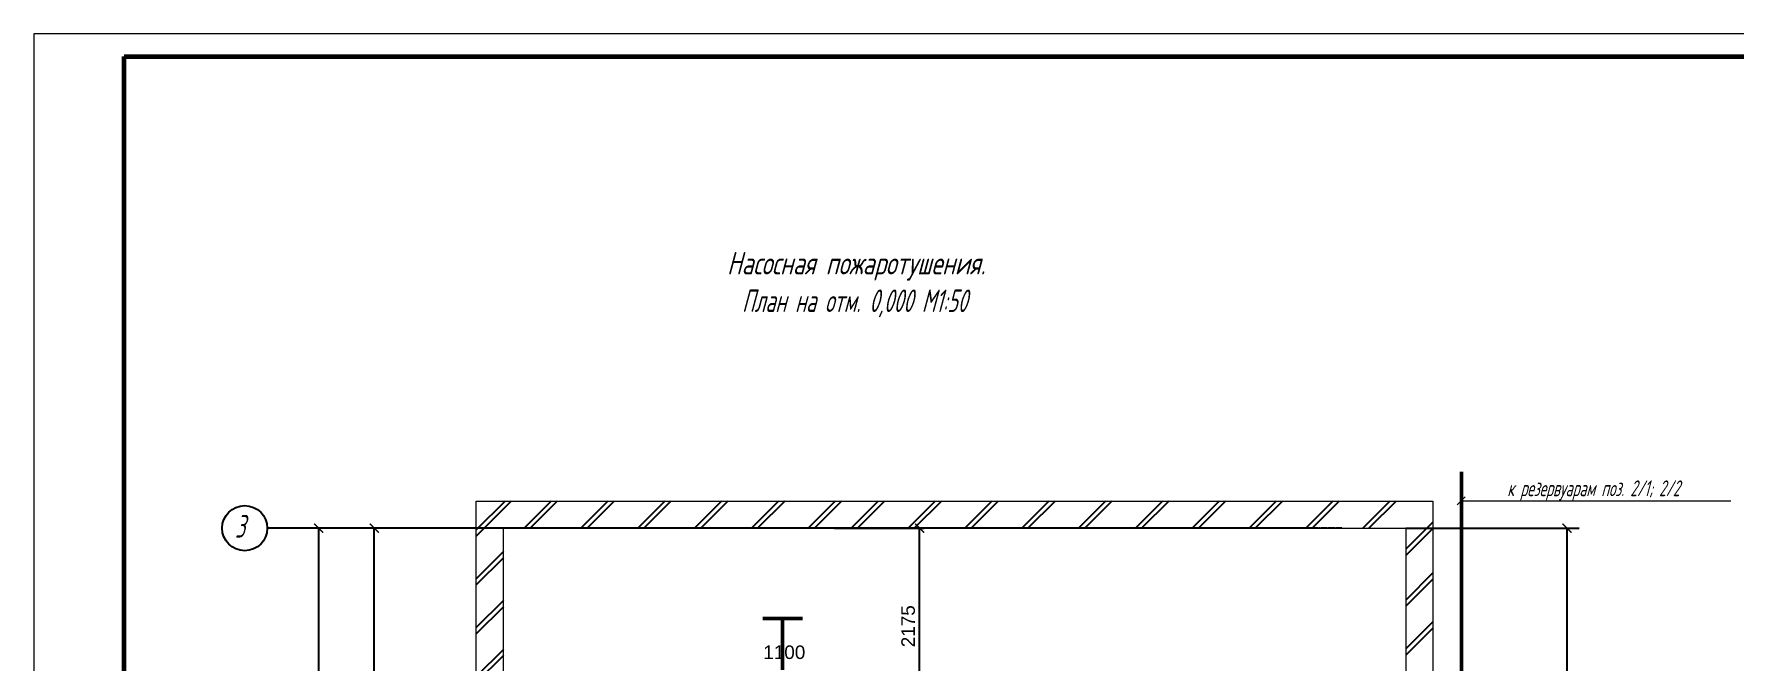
# Model space of a CAD drawing. Header units: millimetres. Extents: x 152217 to 562659, y 54507 to 219294.
# Drawn here: x 559437.4 to 559814, y 219155.2 to 219294 of the extents above; entities that cross this region are included whole.
import ezdxf

# ---------------------------------------------------------------- set-up
doc = ezdxf.new("R2010")
doc.units = ezdxf.units.MM
doc.linetypes.add('ACAD_ISO04W100', pattern=[30, 24, -3, 0, -3])
doc.linetypes.add('HIDDEN', pattern=[9.525, 6.35, -3.175])
doc.layers.get('0').update_dxf_attribs({"lineweight": 18})
doc.layers.add('dimension', color=1, linetype='Continuous')
doc.layers.add('доп', color=7, linetype='Continuous')
for name, color, linetype, lineweight in [('Толст.рамка', 7, 'Continuous', 60), ('Тонк.рамка', 10, 'Continuous', 20), ('Эл.кабель', 2, 'Continuous', 50)]:
    doc.layers.add(name, color=color, linetype=linetype, lineweight=lineweight)
doc.styles.add('Arial', font='arial.ttf', dxfattribs={"height": 300})
doc.styles.get("Standard").update_dxf_attribs({"font": 'simplex.shx', "width": 0.6, "oblique": 15})

# ---------------------------------------------------------------- blocks, each defined once
blk = doc.blocks.new('_ArchTick')
at = {"color": 0, "linetype": 'ByBlock', "const_width": 0.15}
blk.add_lwpolyline([(-0.5, -0.5), (0.5, 0.5)], dxfattribs=at)

msp = doc.modelspace()

# ---------------------------------------------------------------- linework, layer by layer
for p, q in [((559752.8338, 219189.5832), (559754.6019, 219191.3512)), ((559753.7178, 219190.4672), (559813.5116, 219190.4672))]:
    msp.add_line(p, q)
at = {"layer": 'dimension', "color": 0, "linetype": 'ByBlock', "lineweight": 20, "ltscale": 0.01}
for p, q in [((559535.4315, 218898.429), (559535.4315, 219190.4272)), ((559535.4315, 219190.4272), (559747.4379, 219190.4272)), ((559747.4379, 219190.4272), (559747.4379, 218898.429)), ((559541.4379, 219120.936), (559541.4379, 219184.4272)), ((559541.4379, 219184.4272), (559741.4379, 219184.4272)), ((559741.4379, 219184.4272), (559741.4379, 218904.429))]:
    msp.add_line(p, q, dxfattribs=at)
at = {"layer": 'dimension', "color": 0, "linetype": 'ByBlock', "ltscale": 0.01}
for p, q in [((559541.8216, 219190.4272), (559535.4379, 219184.0435)), ((559543.2026, 219190.4272), (559535.4379, 219182.6625)), ((559552.0149, 219190.429), (559546.0149, 219184.429)), ((559553.3959, 219190.429), (559547.3959, 219184.429)), ((559564.6115, 219190.429), (559558.6115, 219184.429)), ((559565.9925, 219190.429), (559559.9925, 219184.429)), ((559577.2081, 219190.429), (559571.2081, 219184.429)), ((559578.5891, 219190.429), (559572.5891, 219184.429)), ((559589.8047, 219190.429), (559583.8047, 219184.429)), ((559591.1858, 219190.429), (559585.1858, 219184.429)), ((559602.4014, 219190.429), (559596.4014, 219184.429)), ((559603.7824, 219190.429), (559597.7824, 219184.429)), ((559614.998, 219190.429), (559608.998, 219184.429)), ((559616.379, 219190.429), (559610.379, 219184.429)), ((559624.5322, 219190.4272), (559618.5322, 219184.4272)), ((559625.9132, 219190.4272), (559619.9132, 219184.4272)), ((559637.1289, 219190.4272), (559631.1289, 219184.4272)), ((559638.5099, 219190.4272), (559632.5099, 219184.4272)), ((559649.7255, 219190.4272), (559643.7255, 219184.4272)), ((559651.1065, 219190.4272), (559645.1065, 219184.4272)), ((559662.3221, 219190.4272), (559656.3221, 219184.4272)), ((559663.7031, 219190.4272), (559657.7031, 219184.4272)), ((559674.9187, 219190.4272), (559668.9187, 219184.4272)), ((559676.2998, 219190.4272), (559670.2998, 219184.4272)), ((559687.5154, 219190.4272), (559681.5154, 219184.4272)), ((559688.8964, 219190.4272), (559682.8964, 219184.4272)), ((559700.112, 219190.4272), (559694.112, 219184.4272)), ((559701.493, 219190.4272), (559695.493, 219184.4272)), ((559712.7086, 219190.4272), (559706.7086, 219184.4272)), ((559714.0897, 219190.4272), (559708.0897, 219184.4272)), ((559725.3053, 219190.4272), (559719.3053, 219184.4272)), ((559726.6863, 219190.4272), (559720.6863, 219184.4272)), ((559737.9019, 219190.4272), (559731.9019, 219184.4272)), ((559739.2829, 219190.4272), (559733.2829, 219184.4272)), ((559747.4379, 219185.7508), (559741.4379, 219179.7508)), ((559721.141, 219184.429), (559541.4379, 219184.4272)), ((559747.4379, 219184.3698), (559741.4379, 219178.3698)), ((559541.4379, 219179.2154), (559535.4379, 219173.2154)), ((559541.4379, 219177.8344), (559535.4379, 219171.8344)), ((559747.4379, 219174.4962), (559741.4379, 219168.4962)), ((559747.4379, 219173.1152), (559741.4379, 219167.1152)), ((559541.4379, 219168.3874), (559535.4379, 219162.3874)), ((559541.4379, 219167.0064), (559535.4379, 219161.0064)), ((559747.4379, 219163.6682), (559741.4379, 219157.6682)), ((559747.4379, 219162.2872), (559741.4379, 219156.2872)), ((559541.4379, 219157.5593), (559535.4379, 219151.5593)), ((559541.4379, 219156.1783), (559535.4379, 219150.1783))]:
    msp.add_line(p, q, dxfattribs=at)
at = {"layer": 'dimension', "color": 6, "linetype": 'ByBlock', "ltscale": 0.01}
for p, q in [((559721.141, 219184.429), (559489.1138, 219184.4157)), ((559535.4315, 219184.4272), (559489.1253, 219184.4272)), ((559500.484, 219184.417), (559500.484, 218904.417)), ((559512.8312, 219044.592), (559512.8312, 219184.4152)), ((559614.8316, 219184.4272), (559634.6881, 219184.4272)), ((559633.6881, 219140.9317), (559633.6881, 219184.4272)), ((559741.4379, 219184.4272), (559779.871, 219184.4272)), ((559777.1734, 219049.4714), (559777.1734, 219184.4272))]:
    msp.add_line(p, q, dxfattribs=at)
at = {"layer": 'dimension', "color": 0, "linetype": 'ACAD_ISO04W100', "ltscale": 0.02}
msp.add_line((559727.2376, 219184.4272), (559489.1138, 219184.4157), dxfattribs=at)
at = {"layer": 'dimension', "color": 6, "linetype": 'ByBlock', "lineweight": 20, "ltscale": 0.01}
msp.add_line((559741.4379, 219184.4272), (559741.4379, 218869.6583), dxfattribs=at)
at = {"layer": 'dimension', "color": 0, "linetype": 'ByBlock', "lineweight": 50, "ltscale": 0.01}
msp.add_line((559598.9271, 219164.4289), (559607.7375, 219164.4289), dxfattribs=at)
at = {"layer": 'dimension', "color": 0, "linetype": 'HIDDEN', "lineweight": 50, "ltscale": 2}
msp.add_line((559603.3323, 218924.4289), (559603.3323, 219164.4289), dxfattribs=at)
at = {"layer": 'dimension', "color": 0, "linetype": 'ByBlock', "ltscale": 0.01}
msp.add_circle((559484.1138, 219184.4306), 5, dxfattribs=at)
at = {"layer": 'Толст.рамка'}
for p, q in [((559457.4079, 219288.9769), (560273.4079, 219288.9788)), ((559457.4079, 218704.9769), (559457.4079, 219288.9769))]:
    msp.add_line(p, q, dxfattribs=at)
at = {"layer": 'Тонк.рамка'}
for p, q in [((560278.4079, 219293.9809), (559437.4079, 219293.9809)), ((559437.4079, 219293.9809), (559437.4079, 218699.9769))]:
    msp.add_line(p, q, dxfattribs=at)
at = {"layer": 'Эл.кабель'}
msp.add_line((559753.7775, 218907.59), (559753.7775, 219196.9085), dxfattribs=at)

# ---------------------------------------------------------------- block references
at = {"layer": 'dimension', "color": 6, "linetype": 'ByBlock', "ltscale": 0.01, "xscale": 2, "yscale": 2, "zscale": 2, "rotation": 90}
for p in [(559500.484, 219184.417), (559512.8312, 219184.4152), (559633.6881, 219184.4272), (559777.1734, 219184.4272)]:
    msp.add_blockref('_ArchTick', p, dxfattribs=at)

# ---------------------------------------------------------------- texts
at = {"layer": 'dimension', "color": 0, "oblique": 15}
for s, width, p in [('Насосная пожаротушения.', 0.7, (559591.0014, 219240.6695)), ('План на отм. 0,000 М1:50', 0.6, (559594.3244, 219232.3361)), ('3', 0.6, (559481.9403, 219182.332))]:
    msp.add_text(s, height=5, dxfattribs=dict(at, width=width)).set_placement(p)
at = {"layer": 'dimension', "color": 2, "linetype": 'ByBlock', "ltscale": 0.01, "insert": (559631.1564, 219162.6794), "char_height": 3, "attachment_point": 5, "rotation": 90, "style": 'Arial'}
msp.add_mtext('\\A1;2175', dxfattribs=at)
at = {"layer": 'dimension', "color": 2, "linetype": 'ByBlock', "ltscale": 0.01, "insert": (559603.6939, 219156.8952), "char_height": 3, "attachment_point": 5, "style": 'Arial'}
msp.add_mtext('\\A1;1100', dxfattribs=at)
at = {"layer": 'доп', "oblique": 15, "width": 0.6}
msp.add_text('к резервуарам поз. 2/1; 2/2', height=3.5, dxfattribs=at).set_placement((559763.9292, 219191.5149))

doc.saveas('drawing.dxf')
